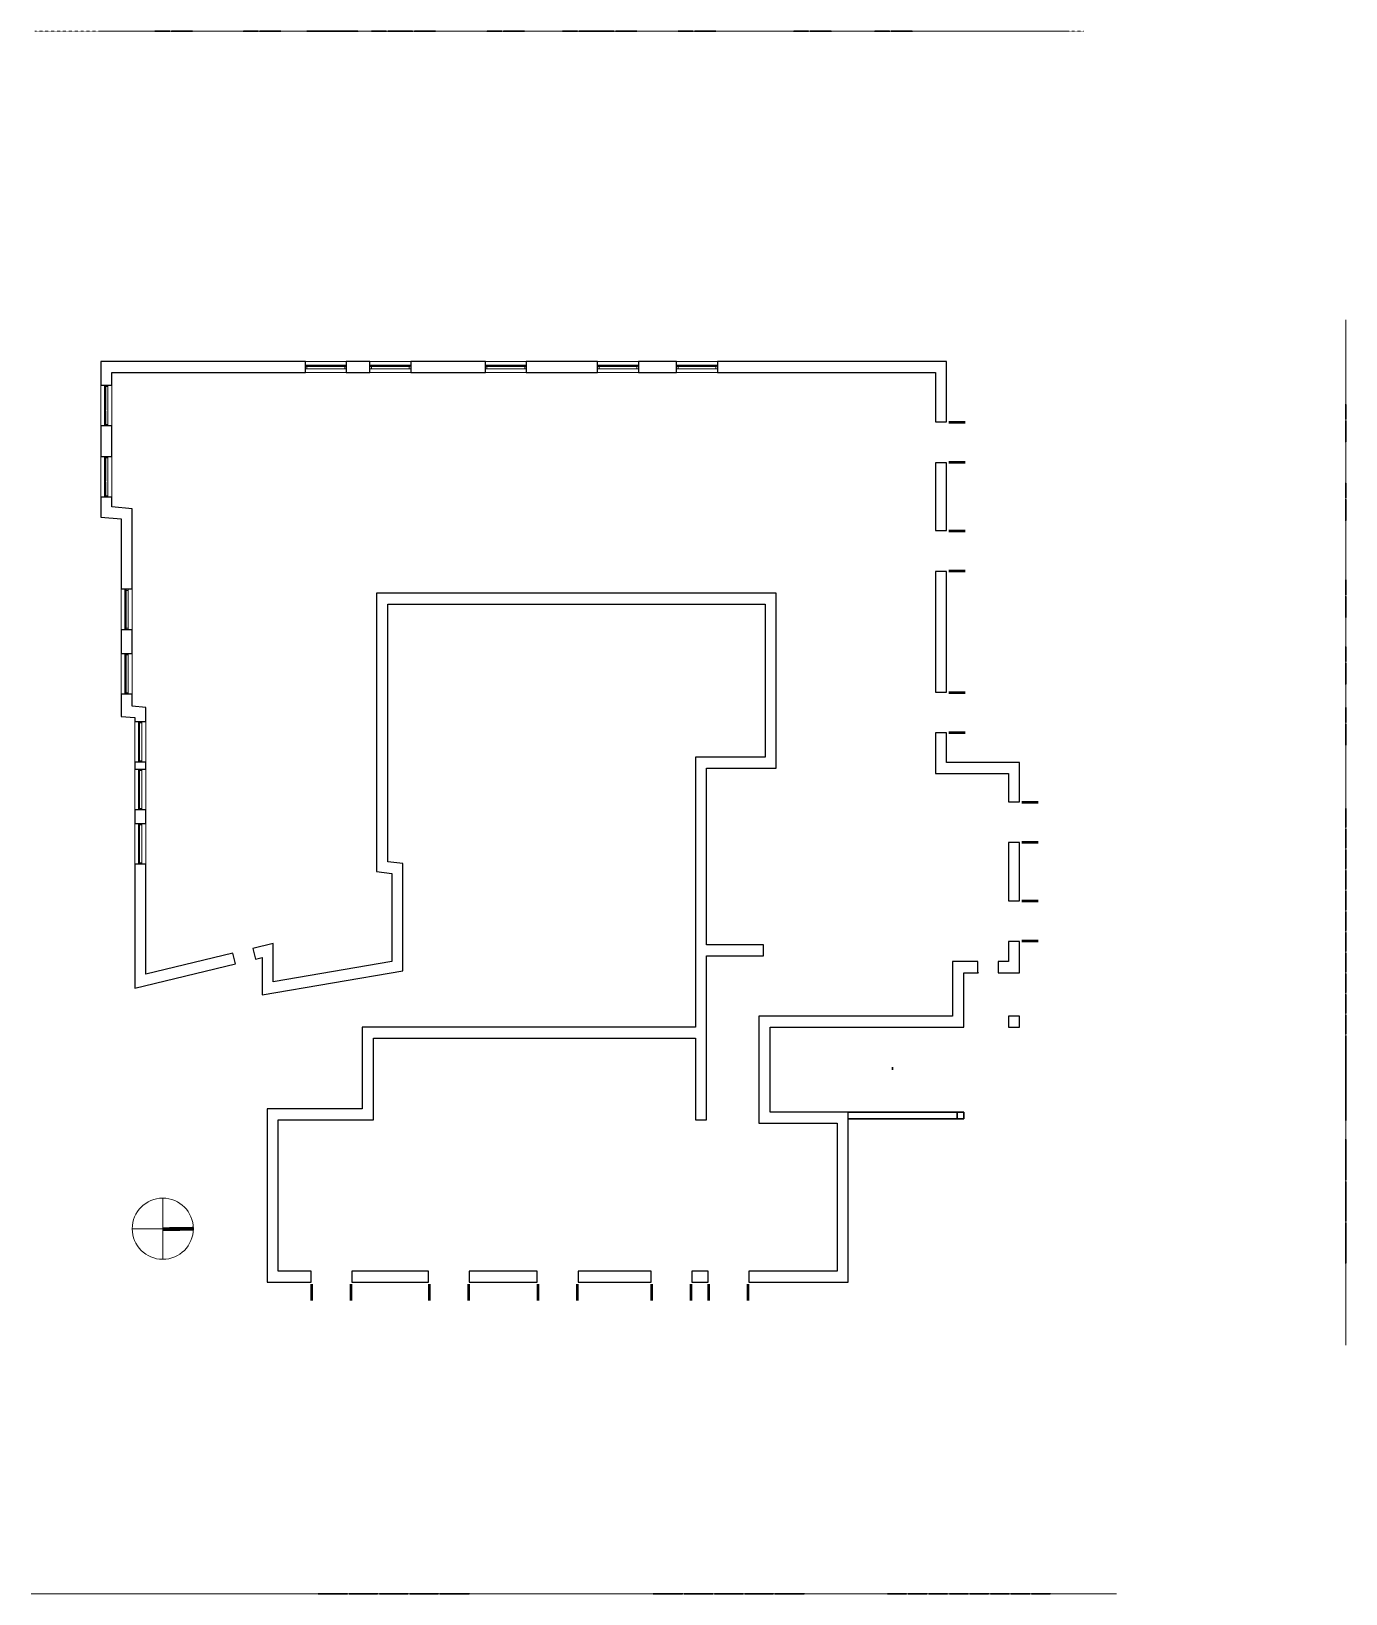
# Model space of a CAD drawing. Header units: inches. Extents: x -2889 to 2593, y -3508 to 2302.
# Drawn here: x -1662 to 660, y -457 to 2302 of the extents above; entities that cross this region are included whole.
import ezdxf

# ---------------------------------------------------------------- set-up
doc = ezdxf.new("R2010")
doc.units = ezdxf.units.IN
doc.header["$MEASUREMENT"] = 0
doc.linetypes.add('Dash 1_16_', pattern=[0.125, 0.0625, -0.0625])
doc.layers.add('3D-Walls', color=1, linetype='Continuous')
for name, color, linetype, lineweight in [('A-DOOR', 31, 'Continuous', 30), ('A-DOOR-FRAM', 31, 'Continuous', 13), ('A-DOOR-GLAZ', 31, 'Continuous', 50), ('A-FLOR', 140, 'Continuous', 30), ('A-GLAZ', 151, 'Continuous', 30), ('A-ROOF', 132, 'Continuous', 13), ('A-ROOF-OTLN', 132, 'Continuous', 9), ('A-WALL', 113, 'Continuous', 13), ('C-NORTH', 7, 'Continuous', 13), ('C-TOPO', 7, 'Dash 1_16_', 9), ('L-SITE-WALL', 31, 'Continuous', 30), ('S-STRS-MBND', 31, 'Continuous', 30)]:
    doc.layers.add(name, color=color, linetype=linetype, lineweight=lineweight)
doc.layers.get('A-DOOR').off()

# ---------------------------------------------------------------- blocks, each defined once
blk = doc.blocks.new('Double-Glass 1 - 72_ x 84_-106700-Level 1 New')
at = {"layer": 'A-DOOR-GLAZ'}
for p, q in [((-35, 42.6), (-35, 13.8)), ((35, 13.8), (35, 42.6))]:
    blk.add_line(p, q, dxfattribs=at)
blk = doc.blocks.new('Golden Proportion - Wood 6_w-135343-Level 1 New')
at = {"layer": 'A-GLAZ', "lineweight": 20}
for p, q in [((-34.8, 3), (-36, 3)), ((-34.8, 1), (-34.8, 3)), ((-32.8, 2.5), (-34.8, 2.5)), ((-34.8, 2.5), (-34.8, 1)), ((-34.8, 1), (-32.8, 1)), ((-33.5, 1), (-34.8, 1)), ((-33.5, -3), (-33.5, 1)), ((-32.8, 1), (-32.8, 2.5)), ((-7.5, 2.5), (-9.5, 2.5)), ((-9.5, 2.5), (-9.5, 1)), ((-9.5, 1), (-7.5, 1)), ((-7.5, 1), (-7.5, 2.5)), ((34.7, 2.5), (32.7, 2.5)), ((32.7, 2.5), (32.7, 1)), ((32.7, 1), (34.7, 1)), ((34.7, 1), (33.5, 1)), ((33.5, 1), (33.5, -3)), ((34.7, 3), (34.7, 1)), ((36, 3), (34.7, 3)), ((34.7, 1), (34.7, 2.5)), ((-36, -3), (-33.5, -3)), ((33.5, -3), (36, -3))]:
    blk.add_line(p, q, dxfattribs=at)
at = {"layer": 'A-GLAZ', "lineweight": 9}
for p, q in [((34.7, 3), (-34.8, 3)), ((-32.8, 2.5), (-9.5, 2.5)), ((-9.5, 1), (-32.8, 1)), ((-7.5, 2.5), (32.7, 2.5)), ((32.7, 1), (-7.5, 1)), ((-33.5, -3), (33.5, -3))]:
    blk.add_line(p, q, dxfattribs=at)
at = {"layer": 'A-GLAZ', "lineweight": 30}
for p, q in [((-9.5, 2), (-32.8, 2)), ((-32.8, 2), (-32.8, 1.5)), ((-32.8, 1.5), (-9.5, 1.5)), ((-9.5, 1.5), (-9.5, 2)), ((32.7, 2), (-7.5, 2)), ((-7.5, 2), (-7.5, 1.5)), ((-7.5, 1.5), (32.7, 1.5)), ((32.7, 1.5), (32.7, 2))]:
    blk.add_line(p, q, dxfattribs=at)
blk = doc.blocks.new('Golden Proportion - Wood 6_w-V3-Level 1 New')
at = {"layer": 'A-GLAZ', "lineweight": 20}
for p, q in [((-34.8, 3), (-36, 3)), ((-36, 3), (-36, -3)), ((-34.8, 1), (-34.8, 3)), ((-32.8, 2.5), (-34.8, 2.5)), ((-34.8, 2.5), (-34.8, 1)), ((-34.8, 1), (-32.8, 1)), ((-33.5, 1), (-34.8, 1)), ((-33.5, -3), (-33.5, 1)), ((-32.8, 1), (-32.8, 2.5)), ((-7.5, 2.5), (-9.5, 2.5)), ((-9.5, 2.5), (-9.5, 1)), ((-9.5, 1), (-7.5, 1)), ((-7.5, 1), (-7.5, 2.5)), ((34.7, 2.5), (32.7, 2.5)), ((32.7, 2.5), (32.7, 1)), ((32.7, 1), (34.7, 1)), ((34.7, 1), (33.5, 1)), ((33.5, 1), (33.5, -3)), ((34.7, 3), (34.7, 1)), ((36, 3), (34.7, 3)), ((34.7, 1), (34.7, 2.5)), ((36, -3), (36, 3)), ((-36, -3), (-33.5, -3)), ((33.5, -3), (36, -3))]:
    blk.add_line(p, q, dxfattribs=at)
at = {"layer": 'A-GLAZ', "lineweight": 9}
for p, q in [((34.7, 3), (-34.8, 3)), ((-32.8, 2.5), (-9.5, 2.5)), ((-9.5, 1), (-32.8, 1)), ((-7.5, 2.5), (32.7, 2.5)), ((32.7, 1), (-7.5, 1)), ((-33.5, -3), (33.5, -3))]:
    blk.add_line(p, q, dxfattribs=at)
at = {"layer": 'A-GLAZ', "lineweight": 30}
for p, q in [((-9.5, 2), (-32.8, 2)), ((-32.8, 2), (-32.8, 1.5)), ((-32.8, 1.5), (-9.5, 1.5)), ((-9.5, 1.5), (-9.5, 2)), ((32.7, 2), (-7.5, 2)), ((-7.5, 2), (-7.5, 1.5)), ((-7.5, 1.5), (32.7, 1.5)), ((32.7, 1.5), (32.7, 2))]:
    blk.add_line(p, q, dxfattribs=at)
blk = doc.blocks.new('Double-Glass 1 - 72_ x 84_-106700-West')
at = {"layer": 'A-DOOR-FRAM', "color": 8}
for p in [(-673.9, 0), (-672.9, 87)]:
    blk.add_line(p, (-673.9, 87), dxfattribs=at)

msp = doc.modelspace()

# ---------------------------------------------------------------- linework, layer by layer
at = {"layer": '3D-Walls', "extrusion": (1, 0, -1.83697e-16)}
msp.add_line((659.8, 624.4, -208.6), (659.8, 624.4, -328.5), dxfattribs=at)
at = {"layer": '3D-Walls'}
for points in [[(-1177.6, 1719.2), (-1539.1, 1719.2), (-1539.1, 1677.4), (-1519.6, 1677.4), (-1519.6, 1699.7), (-1177.6, 1699.7)], [(-1063.6, 1719.2), (-1105.6, 1719.2), (-1105.6, 1699.7), (-1063.6, 1699.7)], [(-859.5, 1719.2), (-991.6, 1719.2), (-991.6, 1699.7), (-859.5, 1699.7)], [(-661.5, 1719.2), (-787.5, 1719.2), (-787.5, 1699.7), (-661.5, 1699.7)], [(-522, 1719.2), (-589.5, 1719.2), (-589.5, 1699.7), (-522, 1699.7)], [(-45.2, 1719.2), (-450, 1719.2), (-450, 1699.7), (-64.7, 1699.7), (-64.7, 1612.4), (-45.2, 1612.4)], [(-1519.6, 1605.4), (-1539.1, 1605.4), (-1539.1, 1551.4), (-1519.6, 1551.4)], [(-45.2, 1540.4), (-64.7, 1540.4), (-64.7, 1420.4), (-45.2, 1420.4)], [(-1483.6, 1459), (-1519.6, 1462.2), (-1519.6, 1479.4), (-1539.1, 1479.4), (-1539.1, 1444.3), (-1503.1, 1441.1), (-1503.1, 1317.4), (-1483.6, 1317.4)], [(-45.2, 1348.4), (-64.7, 1348.4), (-64.7, 1135.1), (-45.2, 1135.1)], [(-469.3, 669.6), (-368.5, 669.6), (-368.5, 689.1), (-469.3, 689.1), (-469.3, 1000.7), (-346.3, 1000.7), (-346.3, 1310.2), (-1051.8, 1310.2), (-1051.8, 818.1), (-1024.8, 815.1), (-1024.8, 659.5), (-1234.6, 623.6), (-1234.6, 691), (-1270.5, 682.4), (-1266, 663.5), (-1254.1, 666.3), (-1254.1, 600.5), (-1005.3, 643), (-1005.3, 832.5), (-1032.3, 835.5), (-1032.3, 1290.7), (-365.8, 1290.7), (-365.8, 1020.2), (-488.8, 1020.2), (-488.8, 543.3), (-1077.1, 543.3), (-1077.1, 399), (-1245.1, 399), (-1245.1, 93.2), (-1167.7, 93.2), (-1167.7, 112.7), (-1225.6, 112.7), (-1225.6, 379.5), (-1057.6, 379.5), (-1057.6, 523.8), (-488.8, 523.8), (-488.8, 379.5), (-469.3, 379.5)], [(-1483.6, 1245.4), (-1503.1, 1245.4), (-1503.1, 1203.4), (-1483.6, 1203.4)], [(-1459.6, 1108.1), (-1483.6, 1110.2), (-1483.6, 1131.4), (-1503.1, 1131.4), (-1503.1, 1092.4), (-1479.1, 1090.3), (-1479.1, 1083.3), (-1459.6, 1083.3)], [(83.8, 1011.1), (-45.2, 1011.1), (-45.2, 1063.1), (-64.7, 1063.1), (-64.7, 991.6), (64.3, 991.6), (64.3, 941.3), (83.8, 941.3)], [(-1459.6, 1011.3), (-1479.1, 1011.3), (-1479.1, 999.3), (-1459.6, 999.3)], [(-1459.6, 927.3), (-1479.1, 927.3), (-1479.1, 903.3), (-1459.6, 903.3)], [(83.8, 869.3), (64.3, 869.3), (64.3, 766.8), (83.8, 766.8)], [(-1301, 655.1), (-1305.6, 674), (-1459.6, 637), (-1459.6, 831.3), (-1479.1, 831.3), (-1479.1, 612.3)], [(83.8, 694.8), (64.3, 694.8), (64.3, 659.1), (45.8, 659.1), (45.8, 639.6), (83.8, 639.6)], [(-219, 393.3), (-357, 393.3), (-357, 543.3), (-15, 543.3), (-15, 639.6), (9.8, 639.6), (9.8, 659.1), (-34.5, 659.1), (-34.5, 562.8), (-376.5, 562.8), (-376.5, 373.8), (-238.5, 373.8), (-238.5, 112.7), (-394.5, 112.7), (-394.5, 93.2), (-219, 93.2)], [(83.8, 562.8), (64.3, 562.8), (64.3, 543.3), (83.8, 543.3)], [(-960.1, 112.7), (-1095.7, 112.7), (-1095.7, 93.2), (-960.1, 93.2)], [(-768.1, 112.7), (-888.1, 112.7), (-888.1, 93.2), (-768.1, 93.2)], [(-567.1, 112.7), (-696.1, 112.7), (-696.1, 93.2), (-567.1, 93.2)], [(-466.5, 112.7), (-495.1, 112.7), (-495.1, 93.2), (-466.5, 93.2)]]:
    msp.add_lwpolyline(points, close=True, dxfattribs=at)
at = {"layer": 'A-FLOR', "extrusion": (1, 0, -1.83697e-16)}
for p, q in [((659.8, 378.3, -215.3), (659.8, 528.2, -215.3)), ((659.8, 378.3, -221.9), (659.8, 528.2, -221.9)), ((659.8, 378.3, -228.5), (659.8, 528.2, -228.5)), ((659.8, 378.3, -235.1), (659.8, 528.2, -235.1)), ((659.8, 378.3, -241.7), (659.8, 528.2, -241.7)), ((659.8, 378.3, -248.3), (659.8, 528.2, -248.3)), ((659.8, 378.3, -254.9), (659.8, 528.2, -254.9)), ((659.8, 378.3, -261.5), (659.8, 528.2, -261.5)), ((659.8, 378.3, -268.2), (659.8, 528.2, -268.2)), ((659.8, 378.3, -274.8), (659.8, 528.2, -274.8)), ((659.8, 378.3, -281.4), (659.8, 528.2, -281.4)), ((659.8, 378.3, -288), (659.8, 528.2, -288)), ((659.8, 378.3, -294.6), (659.8, 528.2, -294.6)), ((659.8, 378.3, -301.2), (659.8, 528.2, -301.2)), ((659.8, 378.3, -307.8), (659.8, 528.2, -307.8)), ((659.8, 378.3, -315.4), (659.8, 528.2, -315.4)), ((659.8, 378.3, -322), (659.8, 528.2, -322)), ((659.8, 378.3, -207.6), (659.8, 528.2, -207.6))]:
    msp.add_line(p, q, dxfattribs=at)
at = {"layer": 'A-GLAZ', "extrusion": (0, 1, -1.83697e-16), "elevation": 2302.4}
for points in [[(1417.2, -131.1), (1443.3, -131.1), (1443.3, -169.5), (1417.2, -169.5)], [(1377.1, -131.1), (1414.2, -131.1), (1414.2, -169.5), (1377.1, -169.5)], [(1261.1, -131.1), (1287.1, -131.1), (1287.1, -169.5), (1261.1, -169.5)], [(1221, -131.1), (1258.1, -131.1), (1258.1, -169.5), (1221, -169.5)], [(1148.9, -252.5), (1174.9, -252.5), (1174.9, -290.9), (1148.9, -290.9)], [(1125, -131.1), (1151, -131.1), (1151, -169.5), (1125, -169.5)], [(1108.7, -252.5), (1145.9, -252.5), (1145.9, -290.9), (1108.7, -290.9)], [(1084.9, -131.1), (1122, -131.1), (1122, -169.5), (1084.9, -169.5)], [(1034.7, -252.5), (1060.7, -252.5), (1060.7, -290.9), (1034.7, -290.9)], [(994.6, -252.5), (1031.7, -252.5), (1031.7, -290.9), (994.6, -290.9)], [(988.2, -131.1), (1014.2, -131.1), (1014.2, -169.5), (988.2, -169.5)], [(948.1, -131.1), (985.2, -131.1), (985.2, -169.5), (948.1, -169.5)], [(830.8, -131.1), (856.8, -131.1), (856.8, -169.5), (830.8, -169.5)], [(830.8, -252.5), (856.8, -252.5), (856.8, -290.9), (830.8, -290.9)], [(790.7, -131.1), (827.8, -131.1), (827.8, -169.5), (790.7, -169.5)], [(790.7, -252.5), (827.8, -252.5), (827.8, -290.9), (790.7, -290.9)], [(697.2, -131.1), (723.3, -131.1), (723.3, -169.5), (697.2, -169.5)], [(657.1, -131.1), (694.2, -131.1), (694.2, -169.5), (657.1, -169.5)], [(632.6, -252.5), (658.6, -252.5), (658.6, -290.9), (632.6, -290.9)], [(592.5, -252.5), (629.6, -252.5), (629.6, -290.9), (592.5, -290.9)], [(493.1, -131.1), (519.1, -131.1), (519.1, -169.5), (493.1, -169.5)], [(493.1, -252.5), (519.1, -252.5), (519.1, -290.9), (493.1, -290.9)], [(453, -131.1), (490.1, -131.1), (490.1, -169.5), (453, -169.5)], [(453, -252.5), (490.1, -252.5), (490.1, -290.9), (453, -290.9)], [(289.1, -131.1), (315.1, -131.1), (315.1, -169.5), (289.1, -169.5)], [(249, -131.1), (286.1, -131.1), (286.1, -169.5), (249, -169.5)], [(146, -131.1), (172, -131.1), (172, -169.5), (146, -169.5)], [(105.9, -131.1), (143, -131.1), (143, -169.5), (105.9, -169.5)]]:
    msp.add_lwpolyline(points, close=True, dxfattribs=at)
at = {"layer": 'A-GLAZ', "extrusion": (1, 0, -1.83697e-16), "elevation": 659.8}
for points in [[(1617.3, -170.9), (1643.3, -170.9), (1643.3, -132.3), (1617.3, -132.3)], [(1577.2, -170.9), (1614.3, -170.9), (1614.3, -132.3), (1577.2, -132.3)], [(1478.4, -170.9), (1504.4, -170.9), (1504.4, -132.3), (1478.4, -132.3)], [(1438.3, -170.9), (1475.4, -170.9), (1475.4, -132.3), (1438.3, -132.3)], [(1307.3, -170.9), (1333.4, -170.9), (1333.4, -132.3), (1307.3, -132.3)], [(1267.2, -170.9), (1304.3, -170.9), (1304.3, -132.3), (1267.2, -132.3)], [(1189.4, -170.9), (1215.4, -170.9), (1215.4, -132.3), (1189.4, -132.3)], [(1149.2, -170.9), (1186.4, -170.9), (1186.4, -132.3), (1149.2, -132.3)], [(1081.8, -170.9), (1107.9, -170.9), (1107.9, -132.3), (1081.8, -132.3)], [(1041.7, -170.9), (1078.8, -170.9), (1078.8, -132.3), (1041.7, -132.3)], [(896.4, -38.6), (929.5, -38.6), (929.5, -21.1), (896.4, -21.1)], [(860, -38.6), (893, -38.6), (893, -21.1), (860, -21.1)], [(823.5, -38.6), (856.6, -38.6), (856.6, -21.1), (823.5, -21.1)], [(787, -38.6), (820.1, -38.6), (820.1, -21.1), (787, -21.1)], [(750.5, -38.6), (783.6, -38.6), (783.6, -21.1), (750.5, -21.1)], [(714, -38.6), (747.1, -38.6), (747.1, -21.1), (714, -21.1)], [(677.6, -38.6), (710.6, -38.6), (710.6, -21.1), (677.6, -21.1)], [(641.1, -38.6), (674.2, -38.6), (674.2, -21.1), (641.1, -21.1)], [(604.6, -38.6), (637.7, -38.6), (637.7, -21.1), (604.6, -21.1)], [(568.1, -38.6), (601.2, -38.6), (601.2, -21.1), (568.1, -21.1)], [(531.6, -38.6), (564.7, -38.6), (564.7, -21.1), (531.6, -21.1)], [(273.5, -169.6), (345, -169.6), (345, -122.5), (273.5, -104.5)], [(200.8, -169.6), (270.5, -169.6), (270.5, -103.7), (200.8, -86.2)], [(126.3, -169.6), (197.8, -169.6), (197.8, -85.5), (126.3, -67.6)]]:
    msp.add_lwpolyline(points, close=True, dxfattribs=at)
at = {"layer": 'A-GLAZ', "extrusion": (0, -1, 6.12323e-17), "elevation": 457.3}
for points in [[(-1155.1, -205.4), (-1103.3, -205.4), (-1103.3, -114.3), (-1155.1, -114.3)], [(-1100.3, -205.4), (-1050, -205.4), (-1050, -114.3), (-1100.3, -114.3)], [(-1047, -205.4), (-996.4, -205.4), (-996.4, -114.3), (-1047, -114.3)], [(-993.4, -205.4), (-943.1, -205.4), (-943.1, -114.3), (-993.4, -114.3)], [(-940.1, -205.4), (-888.3, -205.4), (-888.3, -114.3), (-940.1, -114.3)], [(-563.4, -205.4), (-511.5, -205.4), (-511.5, -114.3), (-563.4, -114.3)], [(-508.5, -205.4), (-458.2, -205.4), (-458.2, -114.3), (-508.5, -114.3)], [(-455.2, -205.4), (-404.6, -205.4), (-404.6, -114.3), (-455.2, -114.3)], [(-401.6, -205.4), (-351.3, -205.4), (-351.3, -114.3), (-401.6, -114.3)], [(-348.3, -205.4), (-296.5, -205.4), (-296.5, -114.3), (-348.3, -114.3)], [(-149.3, -38.6), (-116.2, -38.6), (-116.2, -21.1), (-149.3, -21.1)], [(-113, -38.6), (-79.9, -38.6), (-79.9, -21.1), (-113, -21.1)], [(-76.7, -38.6), (-43.7, -38.6), (-43.7, -21.1), (-76.7, -21.1)], [(-40.3, -38.6), (-7.2, -38.6), (-7.2, -21.1), (-40.3, -21.1)], [(-4, -38.6), (29.1, -38.6), (29.1, -21.1), (-4, -21.1)], [(32.3, -38.6), (65.3, -38.6), (65.3, -21.1), (32.3, -21.1)], [(68.5, -38.6), (101.6, -38.6), (101.6, -21.1), (68.5, -21.1)], [(104.8, -38.6), (137.9, -38.6), (137.9, -21.1), (104.8, -21.1)]]:
    msp.add_lwpolyline(points, close=True, dxfattribs=at)
at = {"layer": 'A-ROOF', "extrusion": (0, 1, -1.83697e-16)}
for p, q in [((-335.9, 2302.4, 1.8), (-302.8, 2302.4, 43.4)), ((-302.8, 2302.4, 31.5), (-326.3, 2302.4, 1.8)), ((84, 2302.4, 304.7), (-302.8, 2302.4, 328.6)), ((83.8, 2302.4, 190.6), (-302.8, 2302.4, 214.7)), ((-302.6, 2302.4, 217.7), (84, 2302.4, 193.6)), ((83.9, 2302.4, 103.4), (171.3, 2302.4, -5.9)), ((171.3, 2302.4, -17.8), (83.9, 2302.4, 91.4)), ((171.3, 2302.4, -5.9), (171.3, 2302.4, -17.8))]:
    msp.add_line(p, q, dxfattribs=at)
at = {"layer": 'A-ROOF', "extrusion": (1, 0, -1.83697e-16)}
for p, q in [((659.8, 1792.7, -328.5), (659.8, -18.4, -328.5)), ((659.8, 995.9, 190.5), (659.8, 995.9, 217.6)), ((659.8, 995.9, 217.6), (659.8, 948.3, 217.6)), ((659.8, 948.3, 193.5), (659.8, 995.9, 193.5)), ((659.8, 963.2, -5.8), (659.8, 963.2, 103.5)), ((659.8, 963.2, 103.5), (659.8, 634.9, 103.5)), ((659.8, 948.3, 217.6), (659.8, 909.9, 196.7)), ((659.8, 909.9, 172.6), (659.8, 948.3, 193.5)), ((659.8, 948.3, 217.6), (659.8, 948.3, 190.5)), ((659.8, 909.9, 196.7), (659.8, 909.9, 193.7)), ((659.8, 909.9, 193.7), (659.8, 909, 188.2)), ((659.8, 898.2, 163.2), (659.8, 909.9, 163.2)), ((659.8, 909.9, 163.2), (659.8, 909.9, 169.6)), ((659.8, 909.9, 169.6), (659.8, 908.9, 164.1)), ((659.8, 909.9, 169.6), (659.8, 909.9, 193.7)), ((659.8, 909, 188.2), (659.8, 898.8, 188.2)), ((659.8, 909, 188.2), (659.8, 908.8, 164.1)), ((659.8, 908.9, 164.1), (659.8, 899, 164.1)), ((659.8, 899, 164.1), (659.8, 898.2, 169.6)), ((659.8, 898.8, 188.2), (659.8, 899, 164.1)), ((659.8, 898.8, 188.2), (659.8, 898.2, 193.7)), ((659.8, 898.2, 193.7), (659.8, 898.2, 196.7)), ((659.8, 898.2, 196.7), (659.8, 634.9, 328.5)), ((659.8, 634.9, 304.6), (659.8, 898.2, 172.6)), ((659.8, 898.2, 193.7), (659.8, 898.2, 163.2)), ((659.8, 634.9, 103.5), (659.8, 505.2, -5.8)), ((659.8, 634.9, 328.5), (659.8, 634.9, 301.7)), ((659.8, 528.2, -46.5), (659.8, 505.2, -65.9)), ((659.8, 505.2, -77.9), (659.8, 528.2, -58.5)), ((659.8, 505.2, -77.9), (659.8, 528.2, -77.9)), ((659.8, 505.2, -65.9), (659.8, 505.2, -77.9)), ((659.8, 378.3, -85.5), (659.8, 378.3, -73.6))]:
    msp.add_line(p, q, dxfattribs=at)
at = {"layer": 'A-ROOF', "extrusion": (0, -1, 6.12323e-17)}
for p, q in [((-1661.8, -457.3, -328.5), (255, -457.3, -328.5)), ((-1245.2, -457.3, -50.8), (-1539.1, -457.3, 1.5)), ((-1539.1, -457.3, 1.5), (-1539.1, -457.3, -10.5)), ((-1539.1, -457.3, 1.5), (-1245.2, -457.3, 1.5)), ((-1503.3, -457.3, -16.9), (-1503.3, -457.3, -4.9)), ((-1479.2, -457.3, -21.1), (-1479.2, -457.3, -9.2)), ((-1254.1, -457.3, -61.2), (-1254.1, -457.3, -49.2)), ((-1245.2, -457.3, -62.7), (-1245.2, -457.3, -50.8)), ((-1245.2, -457.3, -50.8), (-1245.2, -457.3, 1.5)), ((-1245.2, -457.3, 1.5), (-336.3, -457.3, 1.5)), ((-339.4, -457.3, -2.3), (-1245.2, -457.3, -2.3)), ((-218.8, -457.3, -2.3), (-339.4, -457.3, -2.3)), ((-339.4, -457.3, -2.3), (-302.7, -457.3, 43.5)), ((-302.7, -457.3, 43.5), (-182.6, -457.3, 43.5)), ((-302.4, -457.3, 328.5), (-302.7, -457.3, 325.5)), ((84.1, -457.3, 304.6), (-302.4, -457.3, 328.5)), ((-218.8, -457.3, -14.3), (-218.8, -457.3, -2.3)), ((-182.6, -457.3, -5.8), (-182.6, -457.3, 103.5)), ((-182.6, -457.3, 103.5), (83.9, -457.3, 103.5)), ((83.9, -457.3, 103.5), (171.4, -457.3, -5.8)), ((83.9, -457.3, 301.7), (84.1, -457.3, 304.6))]:
    msp.add_line(p, q, dxfattribs=at)
at = {"layer": 'A-ROOF', "extrusion": (1, 0, -1.83697e-16), "elevation": 659.8}
for points in [[(1703.9, -10.5), (995.9, -10.5), (995.9, 1.5), (1703.9, 1.5)], [(963.2, -17.9), (505.2, -17.9), (505.2, -5.8), (963.2, -5.8)], [(443.8, -102), (443.8, -90), (93.2, -2.3), (93.2, -14.3)]]:
    msp.add_lwpolyline(points, close=True, dxfattribs=at)
at = {"layer": 'A-ROOF', "extrusion": (0, -1, 6.12323e-17), "elevation": 457.3}
msp.add_lwpolyline([(-218.8, -14.3), (-1245.2, -14.3)], dxfattribs=at)
for points in [[(-218.8, -77.9), (-152.7, -77.9), (-152.7, -65.9), (-218.8, -65.9)], [(-182.6, -17.9), (171.4, -17.9), (171.4, -5.8), (-182.6, -5.8)]]:
    msp.add_lwpolyline(points, close=True, dxfattribs=at)
at = {"layer": 'A-ROOF-OTLN', "extrusion": (0, 1, -1.83697e-16)}
for p, q in [((-1539.9, 2302.4, 1.5), (-1539.1, 2302.4, 1.5)), ((-1539.1, 2302.4, -9.7), (-1539.9, 2302.4, -9.7)), ((-1539.9, 2302.4, -9.7), (-1539.9, 2302.4, 1.5)), ((-1539.1, 2302.4, -9.9), (-1539.2, 2302.4, -9.9)), ((-1539.2, 2302.4, -9.9), (-1539.2, 2302.4, -9.7)), ((-1539.1, 2302.4, -9.9), (-1539.2, 2302.4, -9.9)), ((-44.5, 2302.4, 1.8), (-1539.1, 2302.4, 1.8)), ((-1539.1, 2302.4, -9.4), (-44.5, 2302.4, -9.4)), ((-44.5, 2302.4, -9.4), (-44.5, 2302.4, 1.8))]:
    msp.add_line(p, q, dxfattribs=at)
at = {"layer": 'A-WALL', "extrusion": (0, 1, -1.83697e-16)}
for p, q in [((-1539.1, 2302.4, -10.6), (-45.2, 2302.4, -10.6)), ((-1539.1, 2302.4, 1.8), (-1539.1, 2302.4, -328.6)), ((-302.8, 2302.4, 328.6), (-302.8, 2302.4, 1.8)), ((-45.2, 2302.4, -10.6), (-45.2, 2302.4, -328.6)), ((83.8, 2302.4, -328.6), (84, 2302.4, 304.7)), ((83.8, 2302.4, -208.5), (141.2, 2302.4, -208.5)), ((141.2, 2302.4, -208.5), (141.2, 2302.4, 19.8))]:
    msp.add_line(p, q, dxfattribs=at)
at = {"layer": 'A-WALL'}
for p, q in [((-45.2, 1719.2), (-1539.1, 1719.2)), ((-1539.1, 1719.2), (-1539.1, 1444.3)), ((-1177.6, 1699.7), (-1177.6, 1719.2)), ((-1105.6, 1719.2), (-1105.6, 1699.7)), ((-1063.6, 1699.7), (-1063.6, 1719.2)), ((-991.6, 1719.2), (-991.6, 1699.7)), ((-859.5, 1699.7), (-859.5, 1719.2)), ((-787.5, 1719.2), (-787.5, 1699.7)), ((-661.5, 1699.7), (-661.5, 1719.2)), ((-589.5, 1719.2), (-589.5, 1699.7)), ((-522, 1699.7), (-522, 1719.2)), ((-450, 1719.2), (-450, 1699.7)), ((-45.2, 1612.4), (-45.2, 1719.2)), ((-1519.6, 1462.2), (-1519.6, 1699.7)), ((-1519.6, 1699.7), (-64.7, 1699.7)), ((-64.7, 1699.7), (-64.7, 1612.4)), ((-1539.1, 1677.4), (-1519.6, 1677.4)), ((-1519.6, 1605.4), (-1539.1, 1605.4)), ((-64.7, 1612.4), (-45.2, 1612.4)), ((-1539.1, 1551.4), (-1519.6, 1551.4)), ((-45.2, 1540.4), (-64.7, 1540.4)), ((-64.7, 1540.4), (-64.7, 1420.4)), ((-45.2, 1420.4), (-45.2, 1540.4)), ((-1519.6, 1479.4), (-1539.1, 1479.4)), ((-1539.1, 1444.3), (-1503.1, 1441.1)), ((-1483.6, 1459), (-1519.6, 1462.2)), ((-1503.1, 1441.1), (-1503.1, 1092.4)), ((-1483.6, 1110.2), (-1483.6, 1459)), ((-64.7, 1420.4), (-45.2, 1420.4)), ((-45.2, 1348.4), (-64.7, 1348.4)), ((-64.7, 1348.4), (-64.7, 1135.1)), ((-45.2, 1135.1), (-45.2, 1348.4)), ((-1503.1, 1317.4), (-1483.6, 1317.4)), ((-1051.8, 1310.2), (-1051.8, 818.1)), ((-346.3, 1310.2), (-1051.8, 1310.2)), ((-346.3, 1000.7), (-346.3, 1310.2)), ((-1032.3, 835.5), (-1032.3, 1290.7)), ((-1032.3, 1290.7), (-365.8, 1290.7)), ((-365.8, 1290.7), (-365.8, 1020.2)), ((-1483.6, 1245.4), (-1503.1, 1245.4)), ((-1503.1, 1203.4), (-1483.6, 1203.4)), ((-64.7, 1135.1), (-45.2, 1135.1)), ((-1483.6, 1131.4), (-1503.1, 1131.4)), ((-1459.6, 1108.1), (-1483.6, 1110.2)), ((-1459.6, 637), (-1459.6, 1108.1)), ((-1503.1, 1092.4), (-1479.1, 1090.3)), ((-1479.1, 1090.3), (-1479.1, 612.3)), ((-1479.1, 1083.3), (-1459.6, 1083.3)), ((-45.2, 1063.1), (-64.7, 1063.1)), ((-64.7, 1063.1), (-64.7, 991.6)), ((-45.2, 1011.1), (-45.2, 1063.1)), ((-1459.6, 1011.3), (-1479.1, 1011.3)), ((-1479.1, 999.3), (-1459.6, 999.3)), ((-365.8, 1020.2), (-488.8, 1020.2)), ((-488.8, 1020.2), (-488.8, 543.3)), ((-469.3, 1000.7), (-346.3, 1000.7)), ((-469.3, 689.1), (-469.3, 1000.7)), ((83.8, 1011.1), (-45.2, 1011.1)), ((83.8, 941.3), (83.8, 1011.1)), ((-64.7, 991.6), (64.3, 991.6)), ((64.3, 991.6), (64.3, 941.3)), ((64.3, 941.3), (83.8, 941.3)), ((-1459.6, 927.3), (-1479.1, 927.3)), ((-1479.1, 903.3), (-1459.6, 903.3)), ((83.8, 869.3), (64.3, 869.3)), ((64.3, 869.3), (64.3, 766.8)), ((83.8, 766.8), (83.8, 869.3)), ((-1459.6, 831.3), (-1479.1, 831.3)), ((-1005.3, 832.5), (-1032.3, 835.5)), ((-1005.3, 643), (-1005.3, 832.5)), ((-1051.8, 818.1), (-1024.8, 815.1)), ((-1024.8, 815.1), (-1024.8, 659.5)), ((64.3, 766.8), (83.8, 766.8)), ((-1234.6, 691), (-1270.5, 682.4)), ((-1234.6, 623.6), (-1234.6, 691)), ((83.8, 694.8), (64.3, 694.8)), ((64.3, 694.8), (64.3, 659.1)), ((83.8, 639.6), (83.8, 694.8)), ((-1305.6, 674), (-1459.6, 637)), ((-1301, 655.1), (-1305.6, 674)), ((-1270.5, 682.4), (-1266, 663.5)), ((-1266, 663.5), (-1254.1, 666.3)), ((-1254.1, 666.3), (-1254.1, 600.5)), ((-368.5, 689.1), (-469.3, 689.1)), ((-469.3, 379.5), (-469.3, 669.6)), ((-469.3, 669.6), (-368.5, 669.6)), ((-368.5, 669.6), (-368.5, 689.1)), ((-1479.1, 612.3), (-1301, 655.1)), ((-1254.1, 600.5), (-1005.3, 643)), ((-1024.8, 659.5), (-1234.6, 623.6)), ((-34.5, 659.1), (-34.5, 562.8)), ((9.8, 659.1), (-34.5, 659.1)), ((-15, 639.6), (11.8, 639.6)), ((-15, 543.3), (-15, 639.6)), ((9.8, 639.6), (9.8, 659.1)), ((64.3, 659.1), (45.8, 659.1)), ((45.8, 639.6), (45.8, 659.1)), ((45.8, 639.6), (83.8, 639.6)), ((-376.5, 562.8), (-376.5, 373.8)), ((-34.5, 562.8), (-376.5, 562.8)), ((-1077.1, 543.3), (-1077.1, 399)), ((-488.8, 543.3), (-1077.1, 543.3)), ((-357, 393.3), (-357, 543.3)), ((-357, 543.3), (-15, 543.3)), ((-1057.6, 379.5), (-1057.6, 523.8)), ((-1057.6, 523.8), (-488.8, 523.8)), ((-488.8, 523.8), (-488.8, 379.5)), ((-1077.1, 399), (-1245.1, 399)), ((-1245.1, 399), (-1245.1, 93.2)), ((-219, 393.3), (-357, 393.3)), ((-219, 93.2), (-219, 393.3)), ((-1225.6, 379.5), (-1057.6, 379.5)), ((-1225.6, 112.7), (-1225.6, 379.5)), ((-488.8, 379.5), (-469.3, 379.5)), ((-376.5, 373.8), (-238.5, 373.8)), ((-238.5, 373.8), (-238.5, 112.7)), ((-1167.7, 112.7), (-1225.6, 112.7)), ((-1167.7, 93.2), (-1167.7, 112.7)), ((-960.1, 112.7), (-1095.7, 112.7)), ((-1095.7, 112.7), (-1095.7, 93.2)), ((-960.1, 93.2), (-960.1, 112.7)), ((-768.1, 112.7), (-888.1, 112.7)), ((-888.1, 112.7), (-888.1, 93.2)), ((-768.1, 93.2), (-768.1, 112.7)), ((-567.1, 112.7), (-696.1, 112.7)), ((-696.1, 112.7), (-696.1, 93.2)), ((-567.1, 93.2), (-567.1, 112.7)), ((-466.5, 112.7), (-495.1, 112.7)), ((-495.1, 112.7), (-495.1, 93.2)), ((-466.5, 93.2), (-466.5, 112.7)), ((-238.5, 112.7), (-394.5, 112.7)), ((-394.5, 112.7), (-394.5, 93.2)), ((-1245.1, 93.2), (-1167.7, 93.2)), ((-1095.7, 93.2), (-960.1, 93.2)), ((-888.1, 93.2), (-768.1, 93.2)), ((-696.1, 93.2), (-567.1, 93.2)), ((-495.1, 93.2), (-466.5, 93.2)), ((-394.5, 93.2), (-219, 93.2))]:
    msp.add_line(p, q, dxfattribs=at)
at = {"layer": 'A-WALL', "extrusion": (1, 0, -1.83697e-16)}
for p, q in [((659.8, 1703.9, -328.5), (659.8, 1703.9, -10.5)), ((659.8, 995.9, -328.5), (659.8, 995.9, 190.5)), ((659.8, 948.3, 190.5), (659.8, 995.9, 190.5)), ((659.8, 909.9, 169.6), (659.8, 948.3, 190.5)), ((659.8, 528.2, -208.6), (659.8, 933.1, -208.6)), ((659.8, 933.1, -208.6), (659.8, 933.1, -17.9)), ((659.8, 528.2, -41.8), (659.8, 933.1, -41.8)), ((659.8, 634.9, 301.7), (659.8, 898.2, 169.6)), ((659.8, 634.9, 301.7), (659.8, 634.9, 103.5)), ((659.8, 624.4, -328.5), (659.8, 624.4, -208.6)), ((659.8, 547.6, -208.6), (659.8, 547.6, -328.5)), ((659.8, 528.2, -328.5), (659.8, 528.2, -17.9)), ((659.8, 443.8, -207.6), (659.8, 443.8, -102)), ((659.8, 366.1, -262), (659.8, 378.3, -262)), ((659.8, 378.3, -262), (659.8, 378.3, -328.5)), ((659.8, 366.1, -208.6), (659.8, 378.3, -208.6)), ((659.8, 378.3, -208.6), (659.8, 378.3, -262)), ((659.8, 378.3, -208.6), (659.8, 378.3, -85.5)), ((659.8, 366.1, -328.5), (659.8, 366.1, -262)), ((659.8, 366.1, -262), (659.8, 366.1, -208.6)), ((659.8, 93.2, -328.5), (659.8, 93.2, -14.3))]:
    msp.add_line(p, q, dxfattribs=at)
at = {"layer": 'A-WALL', "extrusion": (0, -1, 6.12323e-17)}
for p, q in [((-1539.1, -457.3, -328.5), (-1539.1, -457.3, -10.5)), ((-1245.2, -457.3, -62.7), (-1539.1, -457.3, -10.5)), ((-1503.3, -457.3, -328.5), (-1503.3, -457.3, -16.9)), ((-1479.2, -457.3, -21.1), (-1479.2, -457.3, -328.5)), ((-1254.3, -457.3, -284.6), (-1254.1, -457.3, -61.2)), ((-1245.2, -457.3, -62.7), (-1245.2, -457.3, -278.4)), ((-302.7, -457.3, 43.5), (-302.7, -457.3, 325.5)), ((-302.7, -457.3, 325.5), (83.9, -457.3, 301.7)), ((-218.8, -457.3, -328.5), (-218.8, -457.3, -14.3)), ((-218.8, -457.3, -101.8), (-152.7, -457.3, -101.8)), ((-26.6, -457.3, -262), (-218.8, -457.3, -208.6)), ((-152.7, -457.3, -101.8), (-152.7, -457.3, -17.9)), ((-152.7, -457.3, -41.8), (141.3, -457.3, -41.8)), ((-14.9, -457.3, -262), (-26.6, -457.3, -262)), ((64.5, -457.3, -208.6), (-14.9, -457.3, -208.6)), ((-14.9, -457.3, -208.6), (-14.9, -457.3, -328.5)), ((64.5, -457.3, -328.5), (64.5, -457.3, -208.6)), ((141.3, -457.3, -208.6), (83.9, -457.3, -208.6)), ((83.9, -457.3, -208.6), (83.9, -457.3, -328.5)), ((83.9, -457.3, 301.7), (83.9, -457.3, 103.5)), ((141.3, -457.3, -17.9), (141.3, -457.3, -208.6))]:
    msp.add_line(p, q, dxfattribs=at)
at = {"layer": 'A-WALL', "extrusion": (0, 1, -1.83697e-16), "elevation": 2302.4}
for points in [[(1374.1, -128.1), (1446.2, -128.1), (1446.2, -172.5), (1374.1, -172.5)], [(1218, -128.1), (1290.1, -128.1), (1290.1, -172.5), (1218, -172.5)], [(1105.8, -249.5), (1177.9, -249.5), (1177.9, -293.9), (1105.8, -293.9)], [(1081.9, -128.1), (1154, -128.1), (1154, -172.5), (1081.9, -172.5)], [(991.6, -249.5), (1063.7, -249.5), (1063.7, -293.9), (991.6, -293.9)], [(945.1, -128.1), (1017.2, -128.1), (1017.2, -172.5), (945.1, -172.5)], [(787.7, -128.1), (859.8, -128.1), (859.8, -172.5), (787.7, -172.5)], [(787.7, -249.5), (859.8, -249.5), (859.8, -293.9), (787.7, -293.9)], [(654.1, -128.1), (726.2, -128.1), (726.2, -172.5), (654.1, -172.5)], [(589.5, -249.5), (661.6, -249.5), (661.6, -293.9), (589.5, -293.9)], [(450, -128.1), (522.1, -128.1), (522.1, -172.5), (450, -172.5)], [(450, -249.5), (522.1, -249.5), (522.1, -293.9), (450, -293.9)], [(246, -128.1), (318.1, -128.1), (318.1, -172.5), (246, -172.5)], [(102.9, -128.1), (175, -128.1), (175, -172.5), (102.9, -172.5)]]:
    msp.add_lwpolyline(points, close=True, dxfattribs=at)
at = {"layer": 'A-WALL', "extrusion": (1, 0, -1.83697e-16), "elevation": 659.8}
for points in [[(1574.2, -173.9), (1646.3, -173.9), (1646.3, -129.3), (1574.2, -129.3)], [(1435.3, -173.9), (1507.4, -173.9), (1507.4, -129.3), (1435.3, -129.3)], [(1264.2, -173.9), (1336.3, -173.9), (1336.3, -129.3), (1264.2, -129.3)], [(1146.3, -173.9), (1218.4, -173.9), (1218.4, -129.3), (1146.3, -129.3)], [(1038.7, -173.9), (1110.8, -173.9), (1110.8, -129.3), (1038.7, -129.3)], [(348, -172.6), (123.3, -172.6), (123.3, -63.8), (348, -120.1)]]:
    msp.add_lwpolyline(points, close=True, dxfattribs=at)
at = {"layer": 'A-WALL'}
msp.add_lwpolyline([(64.3, 562.8), (64.3, 543.3), (83.8, 543.3), (83.8, 562.8)], close=True, dxfattribs=at)
at = {"layer": 'A-WALL', "extrusion": (0, -1, 6.12323e-17), "elevation": 457.3}
for points in [[(-1158.1, -208.6), (-885.1, -208.6), (-885.1, -111.4), (-1158.1, -111.4)], [(-566.3, -208.6), (-293.3, -208.6), (-293.3, -111.4), (-566.3, -111.4)]]:
    msp.add_lwpolyline(points, close=True, dxfattribs=at)
at = {"layer": 'C-NORTH'}
for p, q in [((-1429.5, 241.4), (-1429.5, 133.4)), ((-1483.5, 187.4), (-1429.5, 187.4))]:
    msp.add_line(p, q, dxfattribs=at)
at = {"layer": 'C-NORTH', "const_width": 6.75}
msp.add_lwpolyline([(-1429.5, 186.6), (-1375.5, 187.4)], dxfattribs=at)
at = {"layer": 'C-NORTH'}
msp.add_circle((-1429.5, 187.4), 54, dxfattribs=at)
at = {"layer": 'C-TOPO', "extrusion": (0, 1, -1.83697e-16)}
msp.add_line((197.3, 2302.4, -328.6), (-1655.7, 2302.4, -328.6), dxfattribs=at)
at = {"layer": 'C-TOPO', "extrusion": (0, -1, 6.12323e-17)}
for p, q in [((-1303, -457.3, -324.1), (-1307.7, -457.3, -328.3)), ((-1287.8, -457.3, -310.6), (-1303, -457.3, -324.1)), ((-1245.6, -457.3, -316.6), (-1294.6, -457.3, -316.6)), ((-1267.7, -457.3, -294.4), (-1287.8, -457.3, -310.6)), ((-1245.4, -457.3, -304.6), (-1280.4, -457.3, -304.6)), ((-1254.3, -457.3, -284.6), (-1267.7, -457.3, -294.4)), ((-1245.2, -457.3, -278.4), (-1254.3, -457.3, -284.6)), ((-1245.2, -457.3, -278.4), (-1245.2, -457.3, -328.5))]:
    msp.add_line(p, q, dxfattribs=at)
at = {"layer": 'L-SITE-WALL'}
for p, q in [((-15, 393.3), (-219, 393.3)), ((-26.8, 381.3), (-26.8, 393.3)), ((-15, 393.3), (-15, 381.3)), ((-219, 381.3), (-15, 381.3))]:
    msp.add_line(p, q, dxfattribs=at)
at = {"layer": 'S-STRS-MBND'}
msp.add_line((-141, 468.3), (-141, 472.5), dxfattribs=at)

# ---------------------------------------------------------------- block references
at = {"layer": 'A-DOOR', "extrusion": (0, 1, -1.83697e-16)}
msp.add_blockref('Double-Glass 1 - 72_ x 84_-106700-West', (718.1, -328.6, 2302.4), dxfattribs=at)
at = {"layer": 'A-DOOR'}
for p, rotation in [((-55.1, 1576.4), 270), ((-55.1, 1384.4), 270), ((-55.1, 1099.1), 270), ((73.9, 905.3), 270), ((73.9, 730.8), 270), ((-1131.7, 103.1), 180), ((-924.1, 103.1), 180), ((-732.1, 103.1), 180), ((-531.1, 103.1), 180), ((-430.5, 103.1), 180)]:
    msp.add_blockref('Double-Glass 1 - 72_ x 84_-106700-Level 1 New', p, dxfattribs=dict(at, rotation=rotation))
at = {"layer": 'A-GLAZ'}
for name, p in [('Golden Proportion - Wood 6_w-V3-Level 1 New', (-1141.6, 1709.4)), ('Golden Proportion - Wood 6_w-V3-Level 1 New', (-1027.6, 1709.4)), ('Golden Proportion - Wood 6_w-135343-Level 1 New', (-823.5, 1709.4)), ('Golden Proportion - Wood 6_w-135343-Level 1 New', (-625.5, 1709.4)), ('Golden Proportion - Wood 6_w-135343-Level 1 New', (-486, 1709.4))]:
    msp.add_blockref(name, p, dxfattribs=at)
at = {"layer": 'A-GLAZ', "rotation": 89.99999999999999}
for p in [(-1529.4, 1641.4), (-1529.4, 1515.4), (-1493.4, 1281.4), (-1493.4, 1167.4), (-1469.4, 1047.3), (-1469.4, 963.3), (-1469.4, 867.3)]:
    msp.add_blockref('Golden Proportion - Wood 6_w-135343-Level 1 New', p, dxfattribs=at)

doc.saveas('drawing.dxf')
